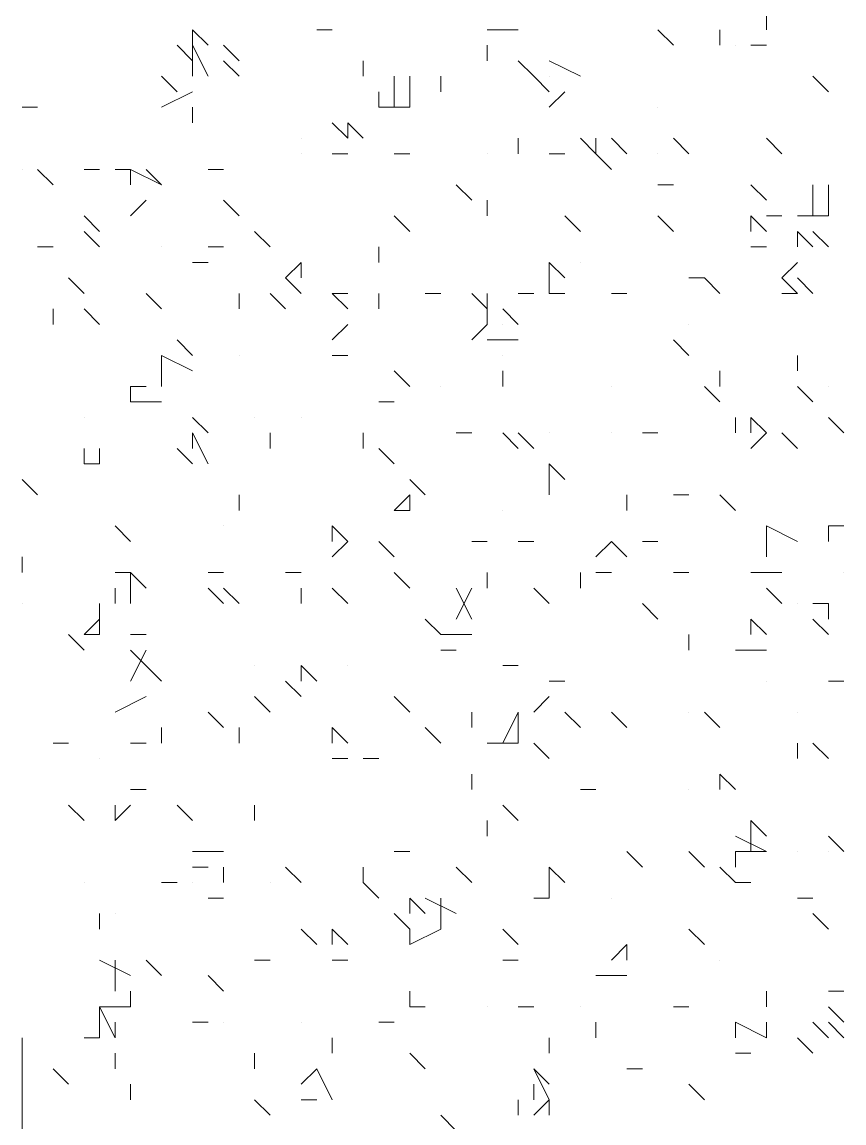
# Model space of a CAD drawing. Header units: millimetres. Extents: x 2928 to 3112, y 1220 to 1280.
# Drawn here: x 3000.8388 to 3001.0155, y 1262.7423 to 1262.9789 of the extents above; entities that cross this region are included whole.
import ezdxf

# ---------------------------------------------------------------- set-up
doc = ezdxf.new("R2010")
doc.units = ezdxf.units.MM

msp = doc.modelspace()

# ---------------------------------------------------------------- linework, layer by layer
at = {"color": 92, "linetype": 'Continuous', "lineweight": 5, "true_color": 0x00b800}
for points in [[(3000.99884, 1262.9806), (3000.99884, 1262.97726), (3000.99884, 1262.97726)], [(3000.8755, 1262.97726), (3000.87883, 1262.97393), (3000.87883, 1262.97393)], [(3000.8755, 1262.97726), (3000.8755, 1262.97393), (3000.8755, 1262.97393)], [(3000.9055, 1262.97726), (3000.90217, 1262.97726), (3000.90217, 1262.97726)], [(3000.93884, 1262.97726), (3000.9455, 1262.97726), (3000.9455, 1262.97726)], [(3000.97884, 1262.97393), (3000.9755, 1262.97726), (3000.9755, 1262.97726)], [(3000.98884, 1262.97393), (3000.98884, 1262.97726), (3000.98884, 1262.97726)], [(3000.87217, 1262.97393), (3000.8755, 1262.9706), (3000.8755, 1262.9706)], [(3000.8755, 1262.97393), (3000.87883, 1262.96726), (3000.87883, 1262.96726)], [(3000.8755, 1262.97393), (3000.8755, 1262.96726), (3000.8755, 1262.96726)], [(3000.8855, 1262.9706), (3000.88217, 1262.97393), (3000.88217, 1262.97393)], [(3000.93884, 1262.9706), (3000.93884, 1262.97393), (3000.93884, 1262.97393)], [(3000.9955, 1262.97393), (3000.99884, 1262.97393), (3000.99884, 1262.97393)], [(3000.8855, 1262.96726), (3000.88217, 1262.9706), (3000.88217, 1262.9706)], [(3000.91217, 1262.96726), (3000.91217, 1262.9706), (3000.91217, 1262.9706)], [(3000.94884, 1262.96726), (3000.9455, 1262.9706), (3000.9455, 1262.9706)], [(3000.95217, 1262.9706), (3000.95884, 1262.96726), (3000.95884, 1262.96726)], [(3000.87217, 1262.96393), (3000.86883, 1262.96726), (3000.86883, 1262.96726)], [(3000.91884, 1262.96726), (3000.91884, 1262.9606), (3000.91884, 1262.9606)], [(3000.92217, 1262.96726), (3000.92217, 1262.9606), (3000.92217, 1262.9606)], [(3000.92884, 1262.96393), (3000.92884, 1262.96726), (3000.92884, 1262.96726)], [(3000.95217, 1262.96393), (3000.94884, 1262.96726), (3000.94884, 1262.96726)], [(3001.01217, 1262.96393), (3001.00884, 1262.96726), (3001.00884, 1262.96726)], [(3000.86883, 1262.9606), (3000.8755, 1262.96393), (3000.8755, 1262.96393)], [(3000.9155, 1262.9606), (3000.9155, 1262.96393), (3000.9155, 1262.96393)], [(3000.95217, 1262.9606), (3000.9555, 1262.96393), (3000.9555, 1262.96393)], [(3000.84217, 1262.9606), (3000.83883, 1262.9606), (3000.83883, 1262.9606)], [(3000.8755, 1262.95726), (3000.8755, 1262.9606), (3000.8755, 1262.9606)], [(3000.9155, 1262.9606), (3000.92217, 1262.9606), (3000.92217, 1262.9606)], [(3000.90884, 1262.95393), (3000.9055, 1262.95726), (3000.9055, 1262.95726)], [(3000.90884, 1262.95726), (3000.91217, 1262.95393), (3000.91217, 1262.95393)], [(3000.90884, 1262.95726), (3000.90884, 1262.95393), (3000.90884, 1262.95393)], [(3000.9455, 1262.9506), (3000.9455, 1262.95393), (3000.9455, 1262.95393)], [(3000.96217, 1262.9506), (3000.95884, 1262.95393), (3000.95884, 1262.95393)], [(3000.96217, 1262.95393), (3000.96217, 1262.9506), (3000.96217, 1262.9506)], [(3000.9655, 1262.95393), (3000.96884, 1262.9506), (3000.96884, 1262.9506)], [(3000.98217, 1262.9506), (3000.97884, 1262.95393), (3000.97884, 1262.95393)], [(3001.00217, 1262.9506), (3000.99884, 1262.95393), (3000.99884, 1262.95393)], [(3001.00217, 1262.9506), (3000.99884, 1262.95393), (3000.99884, 1262.95393)], [(3000.9055, 1262.9506), (3000.90884, 1262.9506), (3000.90884, 1262.9506)], [(3000.92217, 1262.9506), (3000.91884, 1262.9506), (3000.91884, 1262.9506)], [(3000.9555, 1262.9506), (3000.95217, 1262.9506), (3000.95217, 1262.9506)], [(3000.96217, 1262.9506), (3000.9655, 1262.94726), (3000.9655, 1262.94726)], [(3000.8455, 1262.94393), (3000.84217, 1262.94726), (3000.84217, 1262.94726)], [(3000.8555, 1262.94726), (3000.85217, 1262.94726), (3000.85217, 1262.94726)], [(3000.86217, 1262.94726), (3000.85883, 1262.94726), (3000.85883, 1262.94726)], [(3000.86217, 1262.94726), (3000.86883, 1262.94393), (3000.86883, 1262.94393)], [(3000.86217, 1262.94726), (3000.86217, 1262.94393), (3000.86217, 1262.94393)], [(3000.86883, 1262.94393), (3000.8655, 1262.94726), (3000.8655, 1262.94726)], [(3000.88217, 1262.94726), (3000.87883, 1262.94726), (3000.87883, 1262.94726)], [(3000.9355, 1262.9406), (3000.93217, 1262.94393), (3000.93217, 1262.94393)], [(3000.97884, 1262.94393), (3000.9755, 1262.94393), (3000.9755, 1262.94393)], [(3000.99884, 1262.9406), (3000.9955, 1262.94393), (3000.9955, 1262.94393)], [(3001.00884, 1262.94393), (3001.00884, 1262.93726), (3001.00884, 1262.93726)], [(3001.01217, 1262.94393), (3001.01217, 1262.93726), (3001.01217, 1262.93726)], [(3000.86217, 1262.93726), (3000.8655, 1262.9406), (3000.8655, 1262.9406)], [(3000.8855, 1262.93726), (3000.88217, 1262.9406), (3000.88217, 1262.9406)], [(3000.93884, 1262.93726), (3000.93884, 1262.9406), (3000.93884, 1262.9406)], [(3000.85217, 1262.93726), (3000.8555, 1262.93393), (3000.8555, 1262.93393)], [(3000.92217, 1262.93393), (3000.91884, 1262.93726), (3000.91884, 1262.93726)], [(3000.95884, 1262.93393), (3000.9555, 1262.93726), (3000.9555, 1262.93726)], [(3000.97884, 1262.93393), (3000.9755, 1262.93726), (3000.9755, 1262.93726)], [(3000.9955, 1262.93726), (3000.99884, 1262.93393), (3000.99884, 1262.93393)], [(3000.9955, 1262.93726), (3000.9955, 1262.93393), (3000.9955, 1262.93393)], [(3001.00217, 1262.93726), (3000.99884, 1262.93726), (3000.99884, 1262.93726)], [(3001.0055, 1262.93726), (3001.01217, 1262.93726), (3001.01217, 1262.93726)], [(3000.85217, 1262.93393), (3000.8555, 1262.9306), (3000.8555, 1262.9306)], [(3000.89217, 1262.9306), (3000.88883, 1262.93393), (3000.88883, 1262.93393)], [(3001.0055, 1262.93393), (3001.00884, 1262.9306), (3001.00884, 1262.9306)], [(3001.0055, 1262.93393), (3001.0055, 1262.9306), (3001.0055, 1262.9306)], [(3001.01217, 1262.9306), (3001.00884, 1262.93393), (3001.00884, 1262.93393)], [(3000.8455, 1262.9306), (3000.84217, 1262.9306), (3000.84217, 1262.9306)], [(3000.88217, 1262.9306), (3000.87883, 1262.9306), (3000.87883, 1262.9306)], [(3000.9155, 1262.92726), (3000.9155, 1262.9306), (3000.9155, 1262.9306)], [(3000.9955, 1262.9306), (3000.99884, 1262.9306), (3000.99884, 1262.9306)], [(3000.87883, 1262.92726), (3000.8755, 1262.92726), (3000.8755, 1262.92726)], [(3000.89884, 1262.92726), (3000.8955, 1262.92393), (3000.8955, 1262.92393)], [(3000.89884, 1262.92726), (3000.89884, 1262.92393), (3000.89884, 1262.92393)], [(3000.95217, 1262.92726), (3000.9555, 1262.92393), (3000.9555, 1262.92393)], [(3000.95217, 1262.92726), (3000.95217, 1262.9206), (3000.95217, 1262.9206)], [(3001.00217, 1262.92393), (3001.0055, 1262.92726), (3001.0055, 1262.92726)], [(3000.85217, 1262.9206), (3000.84883, 1262.92393), (3000.84883, 1262.92393)], [(3000.8955, 1262.92393), (3000.89884, 1262.9206), (3000.89884, 1262.9206)], [(3000.9855, 1262.92393), (3000.98217, 1262.92393), (3000.98217, 1262.92393)], [(3000.98884, 1262.9206), (3000.9855, 1262.92393), (3000.9855, 1262.92393)], [(3001.0055, 1262.9206), (3001.00217, 1262.92393), (3001.00217, 1262.92393)], [(3001.00884, 1262.9206), (3001.0055, 1262.92393), (3001.0055, 1262.92393)], [(3000.86883, 1262.91726), (3000.8655, 1262.9206), (3000.8655, 1262.9206)], [(3000.8855, 1262.91726), (3000.8855, 1262.9206), (3000.8855, 1262.9206)], [(3000.8955, 1262.91726), (3000.89217, 1262.9206), (3000.89217, 1262.9206)], [(3000.90884, 1262.91726), (3000.9055, 1262.9206), (3000.9055, 1262.9206)], [(3000.90884, 1262.9206), (3000.9055, 1262.9206), (3000.9055, 1262.9206)], [(3000.9155, 1262.91726), (3000.9155, 1262.9206), (3000.9155, 1262.9206)], [(3000.92884, 1262.9206), (3000.9255, 1262.9206), (3000.9255, 1262.9206)], [(3000.9355, 1262.9206), (3000.93884, 1262.91726), (3000.93884, 1262.91726)], [(3000.93884, 1262.9206), (3000.93884, 1262.91393), (3000.93884, 1262.91393)], [(3000.94884, 1262.9206), (3000.9455, 1262.9206), (3000.9455, 1262.9206)], [(3000.95217, 1262.9206), (3000.9555, 1262.9206), (3000.9555, 1262.9206)], [(3000.96884, 1262.9206), (3000.9655, 1262.9206), (3000.9655, 1262.9206)], [(3001.0055, 1262.9206), (3001.00217, 1262.9206), (3001.00217, 1262.9206)], [(3000.8455, 1262.91393), (3000.8455, 1262.91726), (3000.8455, 1262.91726)], [(3000.8555, 1262.91393), (3000.85217, 1262.91726), (3000.85217, 1262.91726)], [(3000.94217, 1262.91726), (3000.9455, 1262.91393), (3000.9455, 1262.91393)], [(3000.90884, 1262.91393), (3000.9055, 1262.9106), (3000.9055, 1262.9106)], [(3000.9355, 1262.9106), (3000.93884, 1262.91393), (3000.93884, 1262.91393)], [(3000.8755, 1262.90726), (3000.87217, 1262.9106), (3000.87217, 1262.9106)], [(3000.93884, 1262.9106), (3000.9455, 1262.9106), (3000.9455, 1262.9106)], [(3000.98217, 1262.90726), (3000.97884, 1262.9106), (3000.97884, 1262.9106)], [(3000.86883, 1262.90726), (3000.8755, 1262.90393), (3000.8755, 1262.90393)], [(3000.86883, 1262.90726), (3000.86883, 1262.9006), (3000.86883, 1262.9006)], [(3000.9055, 1262.90726), (3000.90884, 1262.90726), (3000.90884, 1262.90726)], [(3001.0055, 1262.90393), (3001.0055, 1262.90726), (3001.0055, 1262.90726)], [(3000.92217, 1262.9006), (3000.91884, 1262.90393), (3000.91884, 1262.90393)], [(3000.94217, 1262.9006), (3000.94217, 1262.90393), (3000.94217, 1262.90393)], [(3000.98884, 1262.90393), (3000.98884, 1262.9006), (3000.98884, 1262.9006)], [(3000.98884, 1262.90393), (3000.98884, 1262.9006), (3000.98884, 1262.9006)], [(3000.86217, 1262.9006), (3000.8655, 1262.9006), (3000.8655, 1262.9006)], [(3000.86217, 1262.9006), (3000.86217, 1262.89726), (3000.86217, 1262.89726)], [(3000.9855, 1262.9006), (3000.98884, 1262.89726), (3000.98884, 1262.89726)], [(3001.00884, 1262.89726), (3001.0055, 1262.9006), (3001.0055, 1262.9006)], [(3000.86217, 1262.89726), (3000.8655, 1262.89726), (3000.8655, 1262.89726)], [(3000.8655, 1262.89726), (3000.86883, 1262.89726), (3000.86883, 1262.89726)], [(3000.91884, 1262.89726), (3000.9155, 1262.89726), (3000.9155, 1262.89726)], [(3000.87883, 1262.8906), (3000.8755, 1262.89393), (3000.8755, 1262.89393)], [(3000.99217, 1262.8906), (3000.99217, 1262.89393), (3000.99217, 1262.89393)], [(3000.9955, 1262.89393), (3000.99884, 1262.8906), (3000.99884, 1262.8906)], [(3000.9955, 1262.89393), (3000.9955, 1262.8906), (3000.9955, 1262.8906)], [(3001.0155, 1262.8906), (3001.01217, 1262.89393), (3001.01217, 1262.89393)], [(3000.8755, 1262.8906), (3000.87883, 1262.88393), (3000.87883, 1262.88393)], [(3000.8755, 1262.8906), (3000.8755, 1262.88726), (3000.8755, 1262.88726)], [(3000.89217, 1262.88726), (3000.89217, 1262.8906), (3000.89217, 1262.8906)], [(3000.91217, 1262.88726), (3000.91217, 1262.8906), (3000.91217, 1262.8906)], [(3000.9355, 1262.8906), (3000.93217, 1262.8906), (3000.93217, 1262.8906)], [(3000.9455, 1262.88726), (3000.94217, 1262.8906), (3000.94217, 1262.8906)], [(3000.94884, 1262.88726), (3000.9455, 1262.8906), (3000.9455, 1262.8906)], [(3000.9755, 1262.8906), (3000.97217, 1262.8906), (3000.97217, 1262.8906)], [(3000.9955, 1262.88726), (3000.99884, 1262.8906), (3000.99884, 1262.8906)], [(3001.0055, 1262.88726), (3001.00217, 1262.8906), (3001.00217, 1262.8906)], [(3000.85217, 1262.88393), (3000.85217, 1262.88726), (3000.85217, 1262.88726)], [(3000.8555, 1262.88393), (3000.8555, 1262.88726), (3000.8555, 1262.88726)], [(3000.8755, 1262.88393), (3000.87217, 1262.88726), (3000.87217, 1262.88726)], [(3000.91884, 1262.88393), (3000.9155, 1262.88726), (3000.9155, 1262.88726)], [(3000.8555, 1262.88393), (3000.85217, 1262.88393), (3000.85217, 1262.88393)], [(3000.95217, 1262.88393), (3000.9555, 1262.8806), (3000.9555, 1262.8806)], [(3000.95217, 1262.88393), (3000.95217, 1262.87726), (3000.95217, 1262.87726)], [(3000.84217, 1262.87726), (3000.83883, 1262.8806), (3000.83883, 1262.8806)], [(3000.9255, 1262.87726), (3000.92217, 1262.8806), (3000.92217, 1262.8806)], [(3000.8855, 1262.87393), (3000.8855, 1262.87726), (3000.8855, 1262.87726)], [(3000.92217, 1262.87726), (3000.91884, 1262.87393), (3000.91884, 1262.87393)], [(3000.92217, 1262.87726), (3000.92217, 1262.87393), (3000.92217, 1262.87393)], [(3000.96884, 1262.87393), (3000.96884, 1262.87726), (3000.96884, 1262.87726)], [(3000.98217, 1262.87726), (3000.97884, 1262.87726), (3000.97884, 1262.87726)], [(3000.99217, 1262.87393), (3000.98884, 1262.87726), (3000.98884, 1262.87726)], [(3000.91884, 1262.87393), (3000.92217, 1262.87393), (3000.92217, 1262.87393)], [(3000.86217, 1262.86726), (3000.85883, 1262.8706), (3000.85883, 1262.8706)], [(3000.9055, 1262.8706), (3000.90884, 1262.86726), (3000.90884, 1262.86726)], [(3000.9055, 1262.8706), (3000.9055, 1262.86726), (3000.9055, 1262.86726)], [(3000.99884, 1262.8706), (3001.0055, 1262.86726), (3001.0055, 1262.86726)], [(3000.99884, 1262.8706), (3000.99884, 1262.86393), (3000.99884, 1262.86393)], [(3001.01217, 1262.86726), (3001.01217, 1262.8706), (3001.01217, 1262.8706)], [(3001.0155, 1262.8706), (3001.01217, 1262.8706), (3001.01217, 1262.8706)], [(3000.9055, 1262.86393), (3000.90884, 1262.86726), (3000.90884, 1262.86726)], [(3000.91884, 1262.86393), (3000.9155, 1262.86726), (3000.9155, 1262.86726)], [(3000.93884, 1262.86726), (3000.9355, 1262.86726), (3000.9355, 1262.86726)], [(3000.94884, 1262.86726), (3000.9455, 1262.86726), (3000.9455, 1262.86726)], [(3000.9655, 1262.86726), (3000.96217, 1262.86393), (3000.96217, 1262.86393)], [(3000.9655, 1262.86726), (3000.96884, 1262.86393), (3000.96884, 1262.86393)], [(3000.9755, 1262.86726), (3000.97217, 1262.86726), (3000.97217, 1262.86726)], [(3000.83883, 1262.8606), (3000.83883, 1262.86393), (3000.83883, 1262.86393)], [(3000.86217, 1262.8606), (3000.85883, 1262.8606), (3000.85883, 1262.8606)], [(3000.86217, 1262.8606), (3000.8655, 1262.85726), (3000.8655, 1262.85726)], [(3000.86217, 1262.8606), (3000.86217, 1262.85393), (3000.86217, 1262.85393)], [(3000.88217, 1262.8606), (3000.87883, 1262.8606), (3000.87883, 1262.8606)], [(3000.89884, 1262.8606), (3000.8955, 1262.8606), (3000.8955, 1262.8606)], [(3000.92217, 1262.85726), (3000.91884, 1262.8606), (3000.91884, 1262.8606)], [(3000.93884, 1262.85726), (3000.93884, 1262.8606), (3000.93884, 1262.8606)], [(3000.95884, 1262.85726), (3000.95884, 1262.8606), (3000.95884, 1262.8606)], [(3000.96217, 1262.8606), (3000.9655, 1262.8606), (3000.9655, 1262.8606)], [(3000.98217, 1262.8606), (3000.97884, 1262.8606), (3000.97884, 1262.8606)], [(3000.9955, 1262.8606), (3001.00217, 1262.8606), (3001.00217, 1262.8606)], [(3000.85883, 1262.85393), (3000.85883, 1262.85726), (3000.85883, 1262.85726)], [(3000.88217, 1262.85393), (3000.87883, 1262.85726), (3000.87883, 1262.85726)], [(3000.8855, 1262.85393), (3000.88217, 1262.85726), (3000.88217, 1262.85726)], [(3000.89884, 1262.85393), (3000.89884, 1262.85726), (3000.89884, 1262.85726)], [(3000.90884, 1262.85393), (3000.9055, 1262.85726), (3000.9055, 1262.85726)], [(3000.93217, 1262.85726), (3000.9355, 1262.8506), (3000.9355, 1262.8506)], [(3000.9355, 1262.85726), (3000.93217, 1262.8506), (3000.93217, 1262.8506)], [(3000.95217, 1262.85393), (3000.94884, 1262.85726), (3000.94884, 1262.85726)], [(3001.00217, 1262.85393), (3000.99884, 1262.85726), (3000.99884, 1262.85726)], [(3000.8555, 1262.85393), (3000.8555, 1262.84726), (3000.8555, 1262.84726)], [(3000.8555, 1262.8506), (3000.8555, 1262.85393), (3000.8555, 1262.85393)], [(3000.9755, 1262.8506), (3000.97217, 1262.85393), (3000.97217, 1262.85393)], [(3001.01217, 1262.85393), (3001.00884, 1262.85393), (3001.00884, 1262.85393)], [(3001.01217, 1262.85393), (3001.01217, 1262.8506), (3001.01217, 1262.8506)], [(3000.8555, 1262.8506), (3000.85217, 1262.84726), (3000.85217, 1262.84726)], [(3000.92884, 1262.84726), (3000.9255, 1262.8506), (3000.9255, 1262.8506)], [(3000.9955, 1262.8506), (3000.99884, 1262.84726), (3000.99884, 1262.84726)], [(3000.9955, 1262.8506), (3000.9955, 1262.84726), (3000.9955, 1262.84726)], [(3001.00884, 1262.8506), (3001.01217, 1262.84726), (3001.01217, 1262.84726)], [(3000.85217, 1262.84393), (3000.84883, 1262.84726), (3000.84883, 1262.84726)], [(3000.85217, 1262.84726), (3000.8555, 1262.84726), (3000.8555, 1262.84726)], [(3000.8655, 1262.84726), (3000.86217, 1262.84726), (3000.86217, 1262.84726)], [(3000.92884, 1262.84726), (3000.9355, 1262.84726), (3000.9355, 1262.84726)], [(3000.98217, 1262.84393), (3000.98217, 1262.84726), (3000.98217, 1262.84726)], [(3000.86217, 1262.84393), (3000.86883, 1262.83726), (3000.86883, 1262.83726)], [(3000.8655, 1262.84393), (3000.86217, 1262.83726), (3000.86217, 1262.83726)], [(3000.93217, 1262.84393), (3000.92884, 1262.84393), (3000.92884, 1262.84393)], [(3000.99217, 1262.84393), (3000.99884, 1262.84393), (3000.99884, 1262.84393)], [(3000.89884, 1262.8406), (3000.90217, 1262.83726), (3000.90217, 1262.83726)], [(3000.89884, 1262.8406), (3000.89884, 1262.83726), (3000.89884, 1262.83726)], [(3000.9455, 1262.8406), (3000.94217, 1262.8406), (3000.94217, 1262.8406)], [(3000.8955, 1262.83726), (3000.89884, 1262.83393), (3000.89884, 1262.83393)], [(3000.95217, 1262.83726), (3000.9555, 1262.83726), (3000.9555, 1262.83726)], [(3001.0155, 1262.83726), (3001.01217, 1262.83726), (3001.01217, 1262.83726)], [(3000.85883, 1262.8306), (3000.8655, 1262.83393), (3000.8655, 1262.83393)], [(3000.89217, 1262.8306), (3000.88883, 1262.83393), (3000.88883, 1262.83393)], [(3000.92217, 1262.8306), (3000.91884, 1262.83393), (3000.91884, 1262.83393)], [(3000.94884, 1262.8306), (3000.95217, 1262.83393), (3000.95217, 1262.83393)], [(3000.88217, 1262.82726), (3000.87883, 1262.8306), (3000.87883, 1262.8306)], [(3000.9355, 1262.82726), (3000.9355, 1262.8306), (3000.9355, 1262.8306)], [(3000.9455, 1262.8306), (3000.94217, 1262.82393), (3000.94217, 1262.82393)], [(3000.9455, 1262.8306), (3000.9455, 1262.82393), (3000.9455, 1262.82393)], [(3000.9455, 1262.82726), (3000.9455, 1262.8306), (3000.9455, 1262.8306)], [(3000.95884, 1262.82726), (3000.9555, 1262.8306), (3000.9555, 1262.8306)], [(3000.96884, 1262.82726), (3000.9655, 1262.8306), (3000.9655, 1262.8306)], [(3000.98884, 1262.82726), (3000.9855, 1262.8306), (3000.9855, 1262.8306)], [(3000.86883, 1262.82393), (3000.86883, 1262.82726), (3000.86883, 1262.82726)], [(3000.8855, 1262.82393), (3000.8855, 1262.82726), (3000.8855, 1262.82726)], [(3000.9055, 1262.82726), (3000.90884, 1262.82393), (3000.90884, 1262.82393)], [(3000.9055, 1262.82726), (3000.9055, 1262.82393), (3000.9055, 1262.82393)], [(3000.9055, 1262.82393), (3000.9055, 1262.82726), (3000.9055, 1262.82726)], [(3000.9055, 1262.82393), (3000.9055, 1262.82726), (3000.9055, 1262.82726)], [(3000.92884, 1262.82393), (3000.9255, 1262.82726), (3000.9255, 1262.82726)], [(3000.84883, 1262.82393), (3000.8455, 1262.82393), (3000.8455, 1262.82393)], [(3000.8655, 1262.82393), (3000.86217, 1262.82393), (3000.86217, 1262.82393)], [(3000.93884, 1262.82393), (3000.9455, 1262.82393), (3000.9455, 1262.82393)], [(3000.95217, 1262.8206), (3000.94884, 1262.82393), (3000.94884, 1262.82393)], [(3001.0055, 1262.8206), (3001.0055, 1262.82393), (3001.0055, 1262.82393)], [(3001.01217, 1262.8206), (3001.00884, 1262.82393), (3001.00884, 1262.82393)], [(3000.9055, 1262.8206), (3000.90884, 1262.8206), (3000.90884, 1262.8206)], [(3000.9155, 1262.8206), (3000.91217, 1262.8206), (3000.91217, 1262.8206)], [(3000.9355, 1262.81393), (3000.9355, 1262.81726), (3000.9355, 1262.81726)], [(3000.98884, 1262.81726), (3000.99217, 1262.81393), (3000.99217, 1262.81393)], [(3000.98884, 1262.81726), (3000.98884, 1262.81393), (3000.98884, 1262.81393)], [(3000.86217, 1262.81393), (3000.8655, 1262.81393), (3000.8655, 1262.81393)], [(3000.96217, 1262.81393), (3000.95884, 1262.81393), (3000.95884, 1262.81393)], [(3000.85217, 1262.80726), (3000.84883, 1262.8106), (3000.84883, 1262.8106)], [(3000.85883, 1262.80726), (3000.86217, 1262.8106), (3000.86217, 1262.8106)], [(3000.85883, 1262.80726), (3000.85883, 1262.8106), (3000.85883, 1262.8106)], [(3000.8755, 1262.80726), (3000.87217, 1262.8106), (3000.87217, 1262.8106)], [(3000.88883, 1262.80726), (3000.88883, 1262.8106), (3000.88883, 1262.8106)], [(3000.9455, 1262.80726), (3000.94217, 1262.8106), (3000.94217, 1262.8106)], [(3000.93884, 1262.80393), (3000.93884, 1262.80726), (3000.93884, 1262.80726)], [(3000.9955, 1262.80726), (3000.99884, 1262.80393), (3000.99884, 1262.80393)], [(3000.9955, 1262.80726), (3000.9955, 1262.80393), (3000.9955, 1262.80393)], [(3000.99217, 1262.80393), (3000.99884, 1262.8006), (3000.99884, 1262.8006)], [(3000.9955, 1262.80393), (3000.9955, 1262.8006), (3000.9955, 1262.8006)], [(3001.0155, 1262.8006), (3001.01217, 1262.80393), (3001.01217, 1262.80393)], [(3000.87883, 1262.8006), (3000.8755, 1262.8006), (3000.8755, 1262.8006)], [(3000.87883, 1262.8006), (3000.88217, 1262.8006), (3000.88217, 1262.8006)], [(3000.92217, 1262.8006), (3000.91884, 1262.8006), (3000.91884, 1262.8006)], [(3000.97217, 1262.79726), (3000.96884, 1262.8006), (3000.96884, 1262.8006)], [(3000.9855, 1262.79726), (3000.98217, 1262.8006), (3000.98217, 1262.8006)], [(3000.99217, 1262.8006), (3000.99884, 1262.8006), (3000.99884, 1262.8006)], [(3000.99217, 1262.79726), (3000.99217, 1262.8006), (3000.99217, 1262.8006)], [(3000.8755, 1262.79726), (3000.87883, 1262.79726), (3000.87883, 1262.79726)], [(3000.88217, 1262.79393), (3000.88217, 1262.79726), (3000.88217, 1262.79726)], [(3000.89884, 1262.79393), (3000.8955, 1262.79726), (3000.8955, 1262.79726)], [(3000.91217, 1262.79393), (3000.91217, 1262.79726), (3000.91217, 1262.79726)], [(3000.9355, 1262.79393), (3000.93217, 1262.79726), (3000.93217, 1262.79726)], [(3000.95217, 1262.79393), (3000.95217, 1262.79726), (3000.95217, 1262.79726)], [(3000.9555, 1262.79393), (3000.95217, 1262.79726), (3000.95217, 1262.79726)], [(3000.99217, 1262.79393), (3000.98884, 1262.79726), (3000.98884, 1262.79726)], [(3000.87217, 1262.79393), (3000.86883, 1262.79393), (3000.86883, 1262.79393)], [(3000.9155, 1262.7906), (3000.91217, 1262.79393), (3000.91217, 1262.79393)], [(3000.95217, 1262.79393), (3000.95217, 1262.7906), (3000.95217, 1262.7906)], [(3000.99217, 1262.79393), (3000.9955, 1262.79393), (3000.9955, 1262.79393)], [(3000.88217, 1262.7906), (3000.87883, 1262.7906), (3000.87883, 1262.7906)], [(3000.92217, 1262.7906), (3000.9255, 1262.78726), (3000.9255, 1262.78726)], [(3000.92217, 1262.7906), (3000.92217, 1262.78726), (3000.92217, 1262.78726)], [(3000.9255, 1262.7906), (3000.93217, 1262.78726), (3000.93217, 1262.78726)], [(3000.92884, 1262.7906), (3000.92884, 1262.78393), (3000.92884, 1262.78393)], [(3000.94884, 1262.7906), (3000.95217, 1262.7906), (3000.95217, 1262.7906)], [(3001.00884, 1262.7906), (3001.0055, 1262.7906), (3001.0055, 1262.7906)], [(3000.8555, 1262.78393), (3000.8555, 1262.78726), (3000.8555, 1262.78726)], [(3000.91884, 1262.78726), (3000.92217, 1262.78393), (3000.92217, 1262.78393)], [(3001.01217, 1262.78393), (3001.00884, 1262.78726), (3001.00884, 1262.78726)], [(3000.90217, 1262.7806), (3000.89884, 1262.78393), (3000.89884, 1262.78393)], [(3000.9055, 1262.78393), (3000.90884, 1262.7806), (3000.90884, 1262.7806)], [(3000.9055, 1262.78393), (3000.9055, 1262.7806), (3000.9055, 1262.7806)], [(3000.92217, 1262.7806), (3000.92884, 1262.78393), (3000.92884, 1262.78393)], [(3000.92217, 1262.7806), (3000.92217, 1262.78393), (3000.92217, 1262.78393)], [(3000.9455, 1262.7806), (3000.94217, 1262.78393), (3000.94217, 1262.78393)], [(3000.9855, 1262.7806), (3000.98217, 1262.78393), (3000.98217, 1262.78393)], [(3000.96884, 1262.7806), (3000.9655, 1262.77726), (3000.9655, 1262.77726)], [(3000.96884, 1262.7806), (3000.96884, 1262.77726), (3000.96884, 1262.77726)], [(3000.8555, 1262.77726), (3000.86217, 1262.77393), (3000.86217, 1262.77393)], [(3000.85883, 1262.77726), (3000.85883, 1262.7706), (3000.85883, 1262.7706)], [(3000.86883, 1262.77393), (3000.8655, 1262.77726), (3000.8655, 1262.77726)], [(3000.89217, 1262.77726), (3000.88883, 1262.77726), (3000.88883, 1262.77726)], [(3000.9055, 1262.77726), (3000.90884, 1262.77726), (3000.90884, 1262.77726)], [(3000.9455, 1262.77726), (3000.94217, 1262.77726), (3000.94217, 1262.77726)], [(3000.88217, 1262.7706), (3000.87883, 1262.77393), (3000.87883, 1262.77393)], [(3000.96217, 1262.77393), (3000.96884, 1262.77393), (3000.96884, 1262.77393)], [(3000.86217, 1262.7706), (3000.86217, 1262.76726), (3000.86217, 1262.76726)], [(3000.92217, 1262.76726), (3000.92217, 1262.7706), (3000.92217, 1262.7706)], [(3000.99884, 1262.76726), (3000.99884, 1262.7706), (3000.99884, 1262.7706)], [(3001.0155, 1262.7706), (3001.01217, 1262.7706), (3001.01217, 1262.7706)], [(3000.8555, 1262.76726), (3000.85883, 1262.76726), (3000.85883, 1262.76726)], [(3000.8555, 1262.76726), (3000.85883, 1262.76059), (3000.85883, 1262.76059)], [(3000.8555, 1262.76726), (3000.8555, 1262.76059), (3000.8555, 1262.76059)], [(3000.85883, 1262.76726), (3000.86217, 1262.76726), (3000.86217, 1262.76726)], [(3000.9255, 1262.76726), (3000.92217, 1262.76726), (3000.92217, 1262.76726)], [(3000.94884, 1262.76726), (3000.9455, 1262.76726), (3000.9455, 1262.76726)], [(3000.98217, 1262.76726), (3000.97884, 1262.76726), (3000.97884, 1262.76726)], [(3001.01217, 1262.76726), (3001.0155, 1262.76393), (3001.0155, 1262.76393)], [(3000.85883, 1262.76059), (3000.85883, 1262.76393), (3000.85883, 1262.76393)], [(3000.87883, 1262.76393), (3000.8755, 1262.76393), (3000.8755, 1262.76393)], [(3000.91884, 1262.76393), (3000.9155, 1262.76393), (3000.9155, 1262.76393)], [(3000.96217, 1262.76059), (3000.96217, 1262.76393), (3000.96217, 1262.76393)], [(3000.99217, 1262.76393), (3000.99884, 1262.76059), (3000.99884, 1262.76059)], [(3000.99217, 1262.76393), (3000.99217, 1262.76059), (3000.99217, 1262.76059)], [(3000.99884, 1262.76059), (3000.99884, 1262.76393), (3000.99884, 1262.76393)], [(3001.00884, 1262.76393), (3001.01217, 1262.76059), (3001.01217, 1262.76059)], [(3001.0155, 1262.76059), (3001.01217, 1262.76393), (3001.01217, 1262.76393)], [(3000.85217, 1262.76059), (3000.8555, 1262.76059), (3000.8555, 1262.76059)], [(3000.9055, 1262.75726), (3000.9055, 1262.76059), (3000.9055, 1262.76059)], [(3000.95217, 1262.75726), (3000.95217, 1262.76059), (3000.95217, 1262.76059)], [(3001.00884, 1262.75726), (3001.0055, 1262.76059), (3001.0055, 1262.76059)], [(3000.85883, 1262.75393), (3000.85883, 1262.75726), (3000.85883, 1262.75726)], [(3000.88883, 1262.75393), (3000.88883, 1262.75726), (3000.88883, 1262.75726)], [(3000.9255, 1262.75393), (3000.92217, 1262.75726), (3000.92217, 1262.75726)], [(3000.99217, 1262.75726), (3000.9955, 1262.75726), (3000.9955, 1262.75726)], [(3000.84883, 1262.75059), (3000.8455, 1262.75393), (3000.8455, 1262.75393)], [(3000.90217, 1262.75393), (3000.89884, 1262.75059), (3000.89884, 1262.75059)], [(3000.90217, 1262.75393), (3000.9055, 1262.74726), (3000.9055, 1262.74726)], [(3000.94884, 1262.75393), (3000.95217, 1262.74726), (3000.95217, 1262.74726)], [(3000.95217, 1262.75059), (3000.94884, 1262.75393), (3000.94884, 1262.75393)], [(3000.97217, 1262.75393), (3000.96884, 1262.75393), (3000.96884, 1262.75393)], [(3000.86217, 1262.74726), (3000.86217, 1262.75059), (3000.86217, 1262.75059)], [(3000.94884, 1262.75059), (3000.94884, 1262.74726), (3000.94884, 1262.74726)], [(3000.9855, 1262.74726), (3000.98217, 1262.75059), (3000.98217, 1262.75059)], [(3000.89217, 1262.74393), (3000.88883, 1262.74726), (3000.88883, 1262.74726)], [(3000.89884, 1262.74726), (3000.90217, 1262.74726), (3000.90217, 1262.74726)], [(3000.9455, 1262.74393), (3000.9455, 1262.74726), (3000.9455, 1262.74726)], [(3000.94884, 1262.74393), (3000.95217, 1262.74726), (3000.95217, 1262.74726)], [(3000.95217, 1262.74393), (3000.95217, 1262.74726), (3000.95217, 1262.74726)], [(3000.93217, 1262.74059), (3000.92884, 1262.74393), (3000.92884, 1262.74393)]]:
    msp.add_lwpolyline(points, dxfattribs=at)
for points in [[(3000.99217, 1262.97393), (3000.99217, 1262.97393)], [(3000.95217, 1262.96726), (3000.95217, 1262.96726)], [(3000.9755, 1262.9606), (3000.9755, 1262.9606)], [(3000.89884, 1262.95393), (3000.89884, 1262.95393)], [(3000.89884, 1262.9506), (3000.89884, 1262.9506)], [(3000.93884, 1262.9506), (3000.93884, 1262.9506)], [(3000.9755, 1262.9506), (3000.9755, 1262.9506)], [(3000.83883, 1262.94726), (3000.83883, 1262.94726)], [(3000.85217, 1262.93726), (3000.85217, 1262.93726)], [(3000.86883, 1262.9306), (3000.86883, 1262.9306)], [(3000.95884, 1262.92726), (3000.95884, 1262.92726)], [(3000.9455, 1262.9206), (3000.9455, 1262.9206)], [(3000.90884, 1262.91393), (3000.90884, 1262.91393)], [(3000.94217, 1262.91393), (3000.94217, 1262.91393)], [(3000.98217, 1262.91393), (3000.98217, 1262.91393)], [(3000.8855, 1262.90726), (3000.8855, 1262.90726)], [(3000.94217, 1262.90726), (3000.94217, 1262.90726)], [(3000.92884, 1262.9006), (3000.92884, 1262.9006)], [(3000.9655, 1262.9006), (3000.9655, 1262.9006)], [(3001.01217, 1262.9006), (3001.01217, 1262.9006)], [(3000.85217, 1262.89393), (3000.85217, 1262.89393)], [(3000.88883, 1262.89393), (3000.88883, 1262.89393)], [(3000.89884, 1262.89393), (3000.89884, 1262.89393)], [(3000.95217, 1262.8906), (3000.95217, 1262.8906)], [(3000.9655, 1262.8906), (3000.9655, 1262.8906)], [(3000.99217, 1262.8906), (3000.99217, 1262.8906)], [(3000.8755, 1262.88393), (3000.8755, 1262.88393)], [(3000.95217, 1262.87726), (3000.95217, 1262.87726)], [(3000.94217, 1262.87393), (3000.94217, 1262.87393)], [(3000.88217, 1262.8706), (3000.88217, 1262.8706)], [(3000.9955, 1262.8606), (3000.9955, 1262.8606)], [(3000.99884, 1262.8606), (3000.99884, 1262.8606)], [(3001.0155, 1262.8606), (3001.0155, 1262.8606)], [(3000.83883, 1262.85393), (3000.83883, 1262.85393)], [(3000.86217, 1262.85393), (3000.86217, 1262.85393)], [(3001.0055, 1262.85393), (3001.0055, 1262.85393)], [(3000.88883, 1262.8406), (3000.88883, 1262.8406)], [(3000.90884, 1262.8406), (3000.90884, 1262.8406)], [(3000.95217, 1262.83726), (3000.95217, 1262.83726)], [(3000.99884, 1262.83726), (3000.99884, 1262.83726)], [(3000.9455, 1262.8306), (3000.9455, 1262.8306)], [(3000.98217, 1262.8306), (3000.98217, 1262.8306)], [(3001.0055, 1262.8306), (3001.0055, 1262.8306)], [(3000.8455, 1262.82393), (3000.8455, 1262.82393)], [(3000.8555, 1262.8206), (3000.8555, 1262.8206)], [(3000.86217, 1262.81393), (3000.86217, 1262.81393)], [(3000.98217, 1262.81393), (3000.98217, 1262.81393)], [(3000.98217, 1262.81393), (3000.98217, 1262.81393)], [(3000.98884, 1262.81393), (3000.98884, 1262.81393)], [(3001.0055, 1262.8006), (3001.0055, 1262.8006)], [(3001.01217, 1262.8006), (3001.01217, 1262.8006)], [(3000.85217, 1262.79393), (3000.85217, 1262.79393)], [(3000.8755, 1262.79393), (3000.8755, 1262.79393)], [(3000.89217, 1262.79393), (3000.89217, 1262.79393)], [(3000.95217, 1262.79393), (3000.95217, 1262.79393)], [(3000.95217, 1262.7906), (3000.95217, 1262.7906)], [(3000.9655, 1262.7906), (3000.9655, 1262.7906)], [(3000.85883, 1262.78726), (3000.85883, 1262.78726)], [(3000.98884, 1262.77726), (3000.98884, 1262.77726)], [(3000.86217, 1262.7706), (3000.86217, 1262.7706)], [(3000.93884, 1262.76726), (3000.93884, 1262.76726)], [(3000.95884, 1262.76726), (3000.95884, 1262.76726)], [(3001.01217, 1262.76726), (3001.01217, 1262.76726)], [(3000.88217, 1262.76393), (3000.88217, 1262.76393)], [(3000.89884, 1262.76393), (3000.89884, 1262.76393)]]:
    msp.add_lwpolyline(points, close=True, dxfattribs=at)
at = {"color": 7, "linetype": 'Continuous', "lineweight": 9, "true_color": 0x000007}
msp.add_lwpolyline([(3000.83883, 1262.71393), (3000.83883, 1262.76059), (3000.83883, 1262.76059)], dxfattribs=at)

doc.saveas('drawing.dxf')
